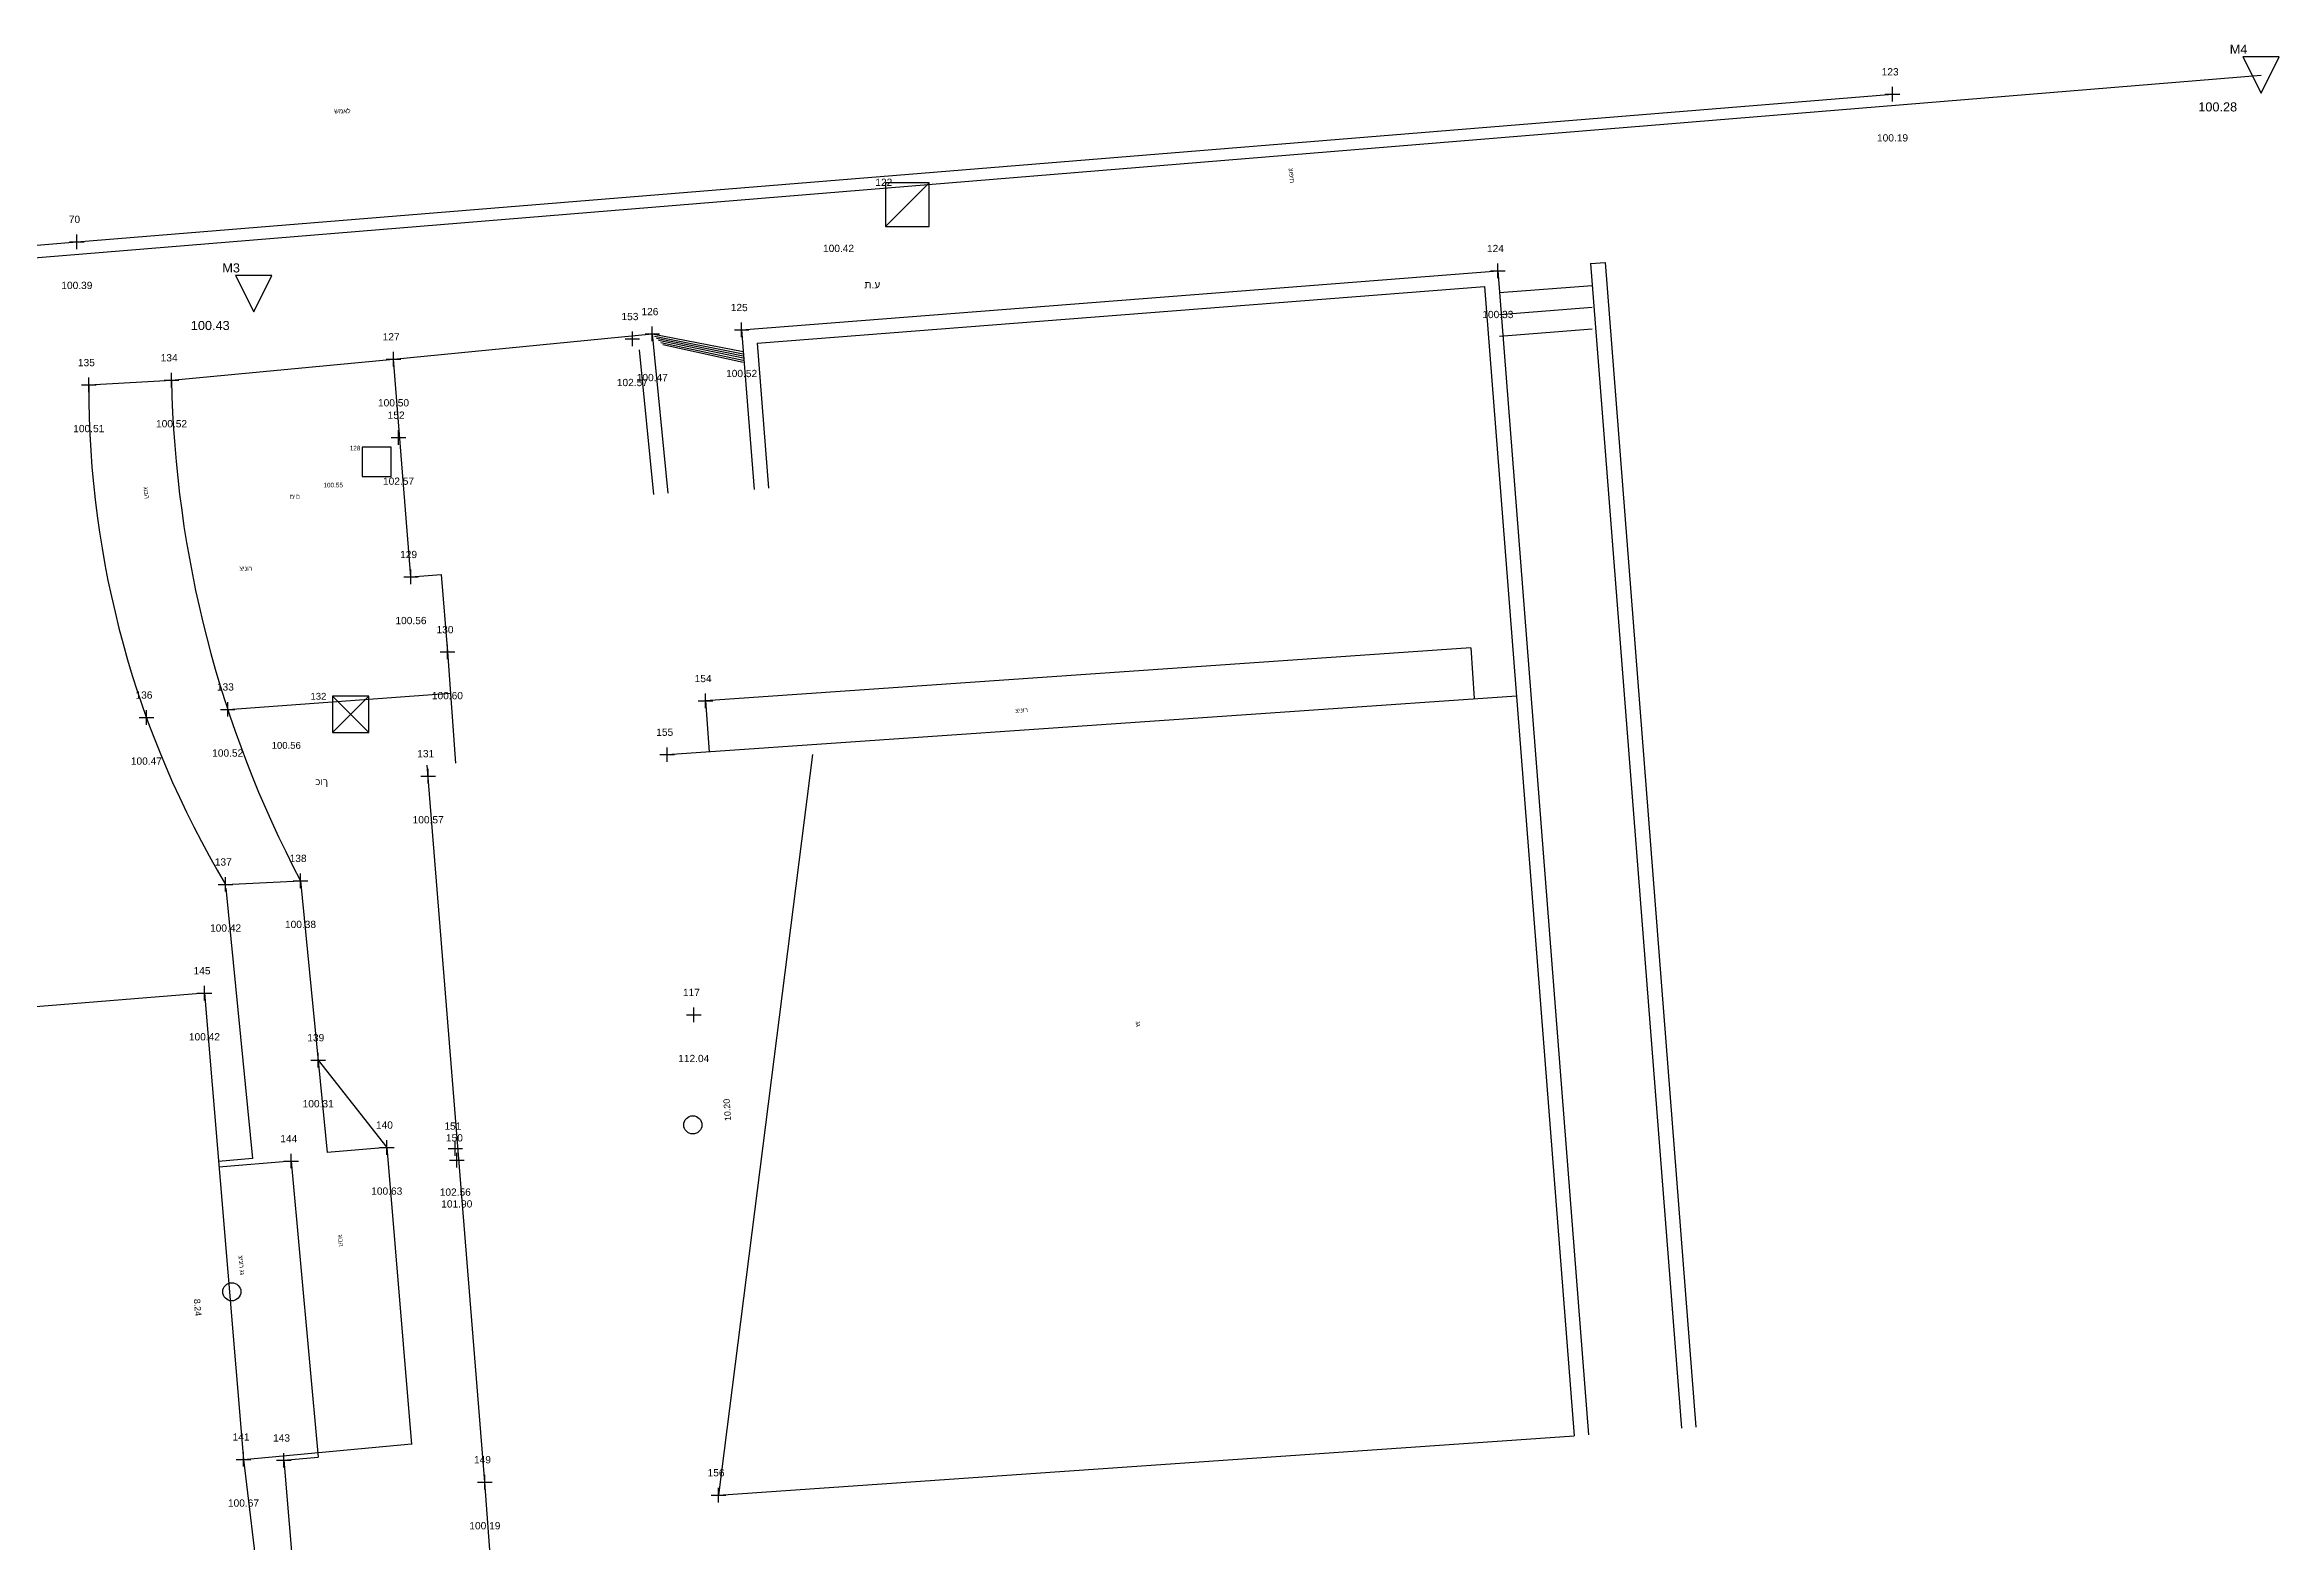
# Model space of a CAD drawing. Header units: metres. Extents: x 963.4 to 1030.8, y 966.5 to 1053.9.
# Drawn here: x 1000.12 to 1030.84, y 1010.15 to 1030.73 of the extents above; entities that cross this region are included whole.
import ezdxf
from ezdxf.enums import TextEntityAlignment as Align

# ---------------------------------------------------------------- set-up
doc = ezdxf.new("R2010")
doc.units = ezdxf.units.M
for name, color, linetype in [('C1609', 7, 'Continuous'), ('C1617', 7, 'Continuous'), ('M1000', 7, 'Continuous'), ('M2200', 7, 'Continuous'), ('M2205', 7, 'Continuous'), ('M2206', 7, 'Continuous'), ('M2301', 7, 'Continuous'), ('M2404', 7, 'Continuous'), ('M2407', 7, 'Continuous'), ('M2417', 7, 'Continuous'), ('M2605', 7, 'Continuous'), ('M4402', 7, 'Continuous'), ('M4610', 7, 'Continuous'), ('M5220', 7, 'Continuous'), ('TR_PNT', 7, 'Continuous')]:
    doc.layers.add(name, color=color, linetype=linetype)
doc.styles.add('HANIT_TEXT', font='Arial.ttf')
doc.styles.add('hebtxt', font='Arial.ttf')

# ---------------------------------------------------------------- blocks, each defined once
blk = doc.blocks.new('M1502_P')
for p, q in [((-0.4, 0), (0.4, 0)), ((0, -0.4), (0, 0.4))]:
    blk.add_line(p, q)
blk = doc.blocks.new('C1617')
blk.add_lwpolyline([(0, -1), (1, 1), (-1, 1), (0, -1)])
blk = doc.blocks.new('M4402_E')
blk.add_line((-1.2, -1.2), (1.2, 1.2))
blk.add_lwpolyline([(-1.2, -1.2), (1.2, -1.2), (1.2, 1.2), (-1.2, 1.2)], close=True)
blk = doc.blocks.new('M4610_E')
blk.add_lwpolyline([(-0.8, -0.8), (0.8, -0.8), (0.8, 0.8), (-0.8, 0.8)], close=True)
blk = doc.blocks.new('M5220_E')
for p, q in [((-1, -1), (1, 1)), ((-1, 1), (1, -1))]:
    blk.add_line(p, q)
blk.add_lwpolyline([(-1, -1), (1, -1), (1, 1), (-1, 1)], close=True)
blk = doc.blocks.new('C1609')
blk.add_circle((0, 0), 0.5)
blk = doc.blocks.new('M1000_E')

msp = doc.modelspace()

# ---------------------------------------------------------------- linework, layer by layer
msp.add_line((984.331, 1026.519, 100.554), (1030.592, 1030.317, 100.554))
at = {"layer": 'M2200'}
for p, q in [((1008.675, 1020.976), (1020.352, 1021.786)), ((1010.675, 1020.976), (1009.381, 1010.797)), ((1009.381, 1010.797), (1021.145, 1011.613))]:
    msp.add_line(p, q, dxfattribs=at)
at = {"layer": 'M2200', "elevation": 100.419}
for points in [[(1002.313, 1017.697), (996.592, 1017.236), (993.366, 1016.938), (993.14, 1019.394)], [(1002.313, 1017.697), (1002.85, 1011.288)], [(1002.313, 1017.697), (1002.85, 1011.288)], [(1002.85, 1011.288), (1002.849, 1011.288)], [(1002.85, 1011.288), (1003.066, 1009.488)]]:
    msp.add_lwpolyline(points, dxfattribs=at)
at = {"layer": 'M2205'}
for p, q in [((1003.506, 1015.389), (1002.513, 1015.306)), ((1003.406, 1011.275), (1003.879, 1011.318))]:
    msp.add_line(p, q, dxfattribs=at)
for points in [[(1003.506, 1015.389), (1003.879, 1011.318)], [(1003.406, 1011.275), (1003.552, 1009.529), (1003.066, 1009.488)]]:
    msp.add_lwpolyline(points, dxfattribs=at)
at = {"layer": 'M2206'}
for points in [[(1019.725, 1022.444), (1009.203, 1021.714)], [(1019.725, 1022.444), (1019.773, 1021.746)], [(1009.203, 1021.714), (1009.251, 1021.016)]]:
    msp.add_lwpolyline(points, dxfattribs=at)
at = {"layer": 'M2301'}
for points, elevation in [([(1001.861, 1026.124), (1004.913, 1026.412)], 100.517), ([(1002.633, 1021.598), (1005.695, 1021.821)], 100.515)]:
    msp.add_lwpolyline(points, dxfattribs=dict(at, elevation=elevation))
at = {"layer": 'M2404'}
for points, elevation in [([(1000.723, 1026.058), (1001.861, 1026.124)], 100.415), ([(1002.604, 1019.192), (1003.634, 1019.242)], 100.415), ([(1003.634, 1019.242), (1004.002, 1015.508)], 100.383), ([(1002.609, 1019.141), (1002.976, 1015.422)], 100.383), ([(1003.877, 1016.777), (1004.82, 1015.576)], 100.315), ([(1004.82, 1015.576), (1004.002, 1015.508)], 100.627), ([(1004.82, 1015.576), (1005.162, 1011.491), (1005.162, 1011.491)], 100.419), ([(1002.976, 1015.422), (1002.507, 1015.382)], 100.627), ([(1002.85, 1011.288), (1005.161, 1011.5)], 100.419)]:
    msp.add_lwpolyline(points, dxfattribs=dict(at, elevation=elevation))
for centre, radius, start, end in [((1013.997, 1026.004, 100.415), 13.274, 179.7658, 210.8757), ((1017.259, 1026.422, 100.517), 15.401, 181.1073, 207.7864)]:
    msp.add_arc(centre, radius, start, end, dxfattribs=at)
at = {"layer": 'M2407', "elevation": 100.714}
msp.add_lwpolyline([(963.617, 1024.946), (976.364, 1026.031), (991.223, 1027.247), (1000.559, 1028.026), (1025.524, 1030.054)], dxfattribs=at)
at = {"layer": 'M2417'}
for p, q in [((1020.12, 1027.327, 100.33), (1021.396, 1027.426, 100.33)), ((1020.12, 1027.028, 100.33), (1021.396, 1027.127, 100.33)), ((1008.471, 1026.759, 100.474), (1009.722, 1026.516, 100.474)), ((1008.5, 1026.73, 100.474), (1009.722, 1026.487, 100.474)), ((1008.529, 1026.701, 100.474), (1009.722, 1026.457, 100.474)), ((1008.558, 1026.671, 100.474), (1009.722, 1026.428, 100.474)), ((1008.587, 1026.642, 100.474), (1009.722, 1026.399, 100.474)), ((1008.616, 1026.613, 100.474), (1009.722, 1026.37, 100.474)), ((1020.12, 1026.729, 100.33), (1021.396, 1026.828, 100.33))]:
    msp.add_line(p, q, dxfattribs=at)
at = {"layer": 'M2605'}
for points, elevation in [([(1009.699, 1026.815), (1020.097, 1027.626)], 100.519), ([(1020.097, 1027.626), (1021.345, 1011.627)], 100.33), ([(1021.373, 1027.726), (1021.572, 1027.741)], 100.33), ([(1021.373, 1027.726), (1022.622, 1011.715)], 100.33), ([(1021.572, 1027.741), (1022.821, 1011.729)], 100.33), ([(1009.914, 1026.631), (1019.913, 1027.411)], 100.519), ([(1019.913, 1027.411), (1021.145, 1011.613)], 100.33), ([(1004.913, 1026.412), (1008.471, 1026.759)], 100.504), ([(1008.291, 1026.541), (1008.486, 1024.55)], 100.474), ([(1008.471, 1026.759), (1008.684, 1024.569)], 100.474), ([(1009.699, 1026.815), (1009.87, 1024.622)], 100.519), ([(1009.914, 1026.631), (1010.069, 1024.637)], 100.519), ([(1005.153, 1023.419), (1004.913, 1026.412)], 100.562), ([(1005.153, 1023.419), (1005.569, 1023.452)], 100.562), ([(1005.569, 1023.452), (1005.654, 1022.387), (1005.765, 1020.859)], 100.562), ([(1006.169, 1010.976), (1005.377, 1020.831)], 100.195), ([(1007.383, 995.844), (1006.603, 1005.062), (1006.169, 1010.976)], 100.259)]:
    msp.add_lwpolyline(points, dxfattribs=dict(at, elevation=elevation))

# ---------------------------------------------------------------- block references
at = {"layer": 'C1609'}
ref = msp.add_blockref('C1609', (1009.028, 1015.886), dxfattribs=dict(at, xscale=0.25, yscale=0.25, zscale=0.25, rotation=93.97))
ref.add_attrib('CALC_LENGTH', '10.20', dxfattribs={"layer": '0', "height": 0.0875, "rotation": 93.97, "style": 'hebtxt'}).set_placement((1009.545, 1016.095), align=Align.CENTER)
ref = msp.add_blockref('C1609', (1002.689, 1013.592), dxfattribs=dict(at, xscale=0.25, yscale=0.25, zscale=0.25, rotation=275.24))
ref.add_attrib('CALC_LENGTH', '8.24', dxfattribs={"layer": '0', "height": 0.0875, "rotation": -84.76, "style": 'hebtxt'}).set_placement((1002.177, 1013.372), align=Align.CENTER)
at = {"layer": 'C1617'}
ref = msp.add_blockref('C1617', (1030.592, 1030.317, 100.277), dxfattribs=dict(at, xscale=0.25, yscale=0.25, zscale=0.25))
ref.add_attrib('POINT_NAME', 'M4', dxfattribs={"layer": '0', "height": 0.125, "style": 'hebtxt'}).set_placement((1030.282, 1030.61, 100.277), align=Align.CENTER)
ref.add_attrib('HEIGHT', '100.28', dxfattribs={"layer": '0', "height": 0.125, "style": 'hebtxt'}).set_placement((1029.995, 1029.817, 100.277), align=Align.CENTER)
ref = msp.add_blockref('C1617', (1002.99, 1027.312, 100.432), dxfattribs=dict(at, xscale=0.25, yscale=0.25, zscale=0.25))
ref.add_attrib('POINT_NAME', 'M3', dxfattribs={"layer": '0', "height": 0.125, "style": 'hebtxt'}).set_placement((1002.68, 1027.604, 100.432), align=Align.CENTER)
ref.add_attrib('HEIGHT', '100.43', dxfattribs={"layer": '0', "height": 0.125, "style": 'hebtxt'}).set_placement((1002.393, 1026.812, 100.432), align=Align.CENTER)
at = {"layer": 'M1000'}
ref = msp.add_blockref('M1000_E', (1004.855, 1029.666), dxfattribs=dict(at, xscale=0.25, yscale=0.25, zscale=0.25))
ref.add_attrib('DESC', 'שמאל', dxfattribs={"layer": '0', "height": 0.0625, "style": 'hebtxt'}).set_placement((1004.21, 1029.791), align=Align.CENTER)
ref = msp.add_blockref('M1000_E', (1017.165, 1028.28), dxfattribs=dict(at, xscale=0.25, yscale=0.25, zscale=0.25, rotation=275.31))
ref.add_attrib('DESC', 'צופית', dxfattribs={"layer": '0', "height": 0.0625, "rotation": -84.69, "style": 'hebtxt'}).set_placement((1017.23, 1028.933), align=Align.CENTER)
ref = msp.add_blockref('M1000_E', (1001.439, 1023.917), dxfattribs=dict(at, xscale=0.25, yscale=0.25, zscale=0.25, rotation=277.07))
ref.add_attrib('DESC', 'גובה', dxfattribs={"layer": '0', "height": 0.0625, "rotation": -82.93, "style": 'hebtxt'}).set_placement((1001.484, 1024.572), align=Align.CENTER)
ref = msp.add_blockref('M1000_E', (1003.529, 1023.386), dxfattribs=dict(at, xscale=0.25, yscale=0.25, zscale=0.25, rotation=0.69))
ref.add_attrib('DESC', 'צינור', dxfattribs={"layer": '0', "height": 0.0625, "rotation": 0.69, "style": 'hebtxt'}).set_placement((1002.882, 1023.504), align=Align.CENTER)
ref = msp.add_blockref('M1000_E', (1014.203, 1021.475), dxfattribs=dict(at, xscale=0.25, yscale=0.25, zscale=0.25, rotation=3.97))
ref.add_attrib('DESC', 'צינור', dxfattribs={"layer": '0', "height": 0.0625, "rotation": 3.97, "style": 'hebtxt'}).set_placement((1013.551, 1021.555), align=Align.CENTER)
ref = msp.add_blockref('M1000_E', (1015.04, 1016.617), dxfattribs=dict(at, xscale=0.25, yscale=0.25, zscale=0.25, rotation=273.94))
ref.add_attrib('DESC', 'גג', dxfattribs={"layer": '0', "height": 0.0625, "rotation": -86.06, "style": 'hebtxt'}).set_placement((1015.12, 1017.27), align=Align.CENTER)
ref = msp.add_blockref('M1000_E', (1004.087, 1013.641), dxfattribs=dict(at, xscale=0.25, yscale=0.25, zscale=0.25, rotation=274.79))
ref.add_attrib('DESC', 'גובה', dxfattribs={"layer": '0', "height": 0.0625, "rotation": -85.21, "style": 'hebtxt'}).set_placement((1004.157, 1014.294), align=Align.CENTER)
ref = msp.add_blockref('M1000_E', (1002.723, 1013.301), dxfattribs=dict(at, xscale=0.25, yscale=0.25, zscale=0.25, rotation=274.79))
ref.add_attrib('DESC', 'צינור גג', dxfattribs={"layer": '0', "height": 0.0625, "rotation": -85.21, "style": 'hebtxt'}).set_placement((1002.793, 1013.954), align=Align.CENTER)
at = {"layer": 'M4402'}
ref = msp.add_blockref('M4402_E', (1011.979, 1028.535, 100.42), dxfattribs=dict(at, xscale=0.25, yscale=0.25, zscale=0.25))
ref.add_attrib('NAME', '122', dxfattribs={"layer": '0', "height": 0.1, "style": 'HANIT_TEXT'}).set_placement((1011.654, 1028.793, 100.42), align=Align.CENTER)
ref.add_attrib('HEIGHT', '100.42', dxfattribs={"layer": '0', "height": 0.1, "style": 'HANIT_TEXT'}).set_placement((1011.032, 1027.885, 100.42), align=Align.CENTER)
ref.add_attrib('MARK', 'ת.ע', dxfattribs={"layer": '0', "height": 0.1, "style": 'HANIT_TEXT'}).set_placement((1011.497, 1027.385, 100.42), align=Align.CENTER)
at = {"layer": 'M4610'}
ref = msp.add_blockref('M4610_E', (1004.681, 1025, 100.55), dxfattribs=dict(at, xscale=0.25, yscale=0.25, zscale=0.25))
ref.add_attrib('NAME', '128', dxfattribs={"layer": '0', "height": 0.0625, "style": 'hebtxt'}).set_placement((1004.384, 1025.158, 100.55), align=Align.CENTER)
ref.add_attrib('HEIGHT', '100.55', dxfattribs={"layer": '0', "height": 0.0625, "style": 'hebtxt'}).set_placement((1004.084, 1024.65, 100.55), align=Align.CENTER)
ref.add_attrib('MARK', 'מים', dxfattribs={"layer": '0', "height": 0.0625, "style": 'hebtxt'}).set_placement((1003.556, 1024.493, 100.55), align=Align.CENTER)
at = {"layer": 'M5220'}
ref = msp.add_blockref('M5220_E', (1004.325, 1021.531, 100.56), dxfattribs=dict(at, xscale=0.25, yscale=0.25, zscale=0.25))
ref.add_attrib('HEIGHT', '100.56', dxfattribs={"layer": '0', "height": 0.0938, "style": 'hebtxt'}).set_placement((1003.438, 1021.056, 100.56), align=Align.CENTER)
ref.add_attrib('NAME', '132', dxfattribs={"layer": '0', "height": 0.0938, "style": 'hebtxt'}).set_placement((1003.88, 1021.731, 100.56), align=Align.CENTER)
ref.add_attrib('MARK', 'כוך', dxfattribs={"layer": '0', "height": 0.0938, "style": 'hebtxt'}).set_placement((1003.925, 1020.556, 100.56), align=Align.CENTER)
at = {"layer": 'TR_PNT'}
ref = msp.add_blockref('M1502_P', (1025.524, 1030.054, 100.191), dxfattribs=dict(at, xscale=0.25, yscale=0.25, zscale=0.25))
ref.add_attrib('NAME', '123', dxfattribs={"layer": '0', "height": 0.1, "style": 'HANIT_TEXT'}).set_placement((1025.491, 1030.312, 100.191), align=Align.CENTER)
ref.add_attrib('HEIGHT', '100.19', dxfattribs={"layer": '0', "height": 0.1, "style": 'HANIT_TEXT'}).set_placement((1025.524, 1029.404, 100.191), align=Align.CENTER)
ref = msp.add_blockref('M1502_P', (1000.559, 1028.026, 100.389), dxfattribs=dict(at, xscale=0.25, yscale=0.25, zscale=0.25))
ref.add_attrib('NAME', '70', dxfattribs={"layer": '0', "height": 0.1, "style": 'HANIT_TEXT'}).set_placement((1000.526, 1028.284, 100.389), align=Align.CENTER)
ref.add_attrib('HEIGHT', '100.39', dxfattribs={"layer": '0', "height": 0.1, "style": 'HANIT_TEXT'}).set_placement((1000.559, 1027.376, 100.389), align=Align.CENTER)
ref = msp.add_blockref('M1502_P', (1020.097, 1027.626, 100.33), dxfattribs=dict(at, xscale=0.25, yscale=0.25, zscale=0.25))
ref.add_attrib('NAME', '124', dxfattribs={"layer": '0', "height": 0.1, "style": 'HANIT_TEXT'}).set_placement((1020.064, 1027.883, 100.33), align=Align.CENTER)
ref.add_attrib('HEIGHT', '100.33', dxfattribs={"layer": '0', "height": 0.1, "style": 'HANIT_TEXT'}).set_placement((1020.097, 1026.976, 100.33), align=Align.CENTER)
ref = msp.add_blockref('M1502_P', (1009.699, 1026.815, 100.519), dxfattribs=dict(at, xscale=0.25, yscale=0.25, zscale=0.25))
ref.add_attrib('NAME', '125', dxfattribs={"layer": '0', "height": 0.1, "style": 'HANIT_TEXT'}).set_placement((1009.666, 1027.072, 100.519), align=Align.CENTER)
ref.add_attrib('HEIGHT', '100.52', dxfattribs={"layer": '0', "height": 0.1, "style": 'HANIT_TEXT'}).set_placement((1009.699, 1026.165, 100.519), align=Align.CENTER)
ref = msp.add_blockref('M1502_P', (1008.197, 1026.691, 102.572), dxfattribs=dict(at, xscale=0.25, yscale=0.25, zscale=0.25))
ref.add_attrib('NAME', '153', dxfattribs={"layer": '0', "height": 0.1, "style": 'HANIT_TEXT'}).set_placement((1008.164, 1026.948, 102.572), align=Align.CENTER)
ref.add_attrib('HEIGHT', '102.57', dxfattribs={"layer": '0', "height": 0.1, "style": 'HANIT_TEXT'}).set_placement((1008.197, 1026.041, 102.572), align=Align.CENTER)
ref = msp.add_blockref('M1502_P', (1008.471, 1026.759, 100.474), dxfattribs=dict(at, xscale=0.25, yscale=0.25, zscale=0.25))
ref.add_attrib('NAME', '126', dxfattribs={"layer": '0', "height": 0.1, "style": 'HANIT_TEXT'}).set_placement((1008.438, 1027.016, 100.474), align=Align.CENTER)
ref.add_attrib('HEIGHT', '100.47', dxfattribs={"layer": '0', "height": 0.1, "style": 'HANIT_TEXT'}).set_placement((1008.471, 1026.109, 100.474), align=Align.CENTER)
ref = msp.add_blockref('M1502_P', (1004.913, 1026.412, 100.504), dxfattribs=dict(at, xscale=0.25, yscale=0.25, zscale=0.25))
ref.add_attrib('NAME', '127', dxfattribs={"layer": '0', "height": 0.1, "style": 'HANIT_TEXT'}).set_placement((1004.88, 1026.669, 100.504), align=Align.CENTER)
ref.add_attrib('HEIGHT', '100.50', dxfattribs={"layer": '0', "height": 0.1, "style": 'HANIT_TEXT'}).set_placement((1004.913, 1025.762, 100.504), align=Align.CENTER)
ref = msp.add_blockref('M1502_P', (1000.723, 1026.058, 100.514), dxfattribs=dict(at, xscale=0.25, yscale=0.25, zscale=0.25))
ref.add_attrib('NAME', '135', dxfattribs={"layer": '0', "height": 0.1, "style": 'HANIT_TEXT'}).set_placement((1000.69, 1026.315, 100.514), align=Align.CENTER)
ref.add_attrib('HEIGHT', '100.51', dxfattribs={"layer": '0', "height": 0.1, "style": 'HANIT_TEXT'}).set_placement((1000.723, 1025.408, 100.514), align=Align.CENTER)
ref = msp.add_blockref('M1502_P', (1001.861, 1026.124, 100.517), dxfattribs=dict(at, xscale=0.25, yscale=0.25, zscale=0.25))
ref.add_attrib('NAME', '134', dxfattribs={"layer": '0', "height": 0.1, "style": 'HANIT_TEXT'}).set_placement((1001.828, 1026.381, 100.517), align=Align.CENTER)
ref.add_attrib('HEIGHT', '100.52', dxfattribs={"layer": '0', "height": 0.1, "style": 'HANIT_TEXT'}).set_placement((1001.861, 1025.474, 100.517), align=Align.CENTER)
ref = msp.add_blockref('M1502_P', (1004.982, 1025.335, 102.567), dxfattribs=dict(at, xscale=0.25, yscale=0.25, zscale=0.25))
ref.add_attrib('NAME', '152', dxfattribs={"layer": '0', "height": 0.1, "style": 'HANIT_TEXT'}).set_placement((1004.949, 1025.592, 102.567), align=Align.CENTER)
ref.add_attrib('HEIGHT', '102.57', dxfattribs={"layer": '0', "height": 0.1, "style": 'HANIT_TEXT'}).set_placement((1004.982, 1024.685, 102.567), align=Align.CENTER)
ref = msp.add_blockref('M1502_P', (1005.153, 1023.419, 100.562), dxfattribs=dict(at, xscale=0.25, yscale=0.25, zscale=0.25))
ref.add_attrib('NAME', '129', dxfattribs={"layer": '0', "height": 0.1, "style": 'HANIT_TEXT'}).set_placement((1005.12, 1023.677, 100.562), align=Align.CENTER)
ref.add_attrib('HEIGHT', '100.56', dxfattribs={"layer": '0', "height": 0.1, "style": 'HANIT_TEXT'}).set_placement((1005.153, 1022.769, 100.562), align=Align.CENTER)
ref = msp.add_blockref('M1502_P', (1005.654, 1022.387, 100.602), dxfattribs=dict(at, xscale=0.25, yscale=0.25, zscale=0.25))
ref.add_attrib('NAME', '130', dxfattribs={"layer": '0', "height": 0.1, "style": 'HANIT_TEXT'}).set_placement((1005.621, 1022.644, 100.602), align=Align.CENTER)
ref.add_attrib('HEIGHT', '100.60', dxfattribs={"layer": '0', "height": 0.1, "style": 'HANIT_TEXT'}).set_placement((1005.654, 1021.737, 100.602), align=Align.CENTER)
ref = msp.add_blockref('M1502_P', (1002.633, 1021.598, 100.515), dxfattribs=dict(at, xscale=0.25, yscale=0.25, zscale=0.25))
ref.add_attrib('NAME', '133', dxfattribs={"layer": '0', "height": 0.1, "style": 'HANIT_TEXT'}).set_placement((1002.601, 1021.856, 100.515), align=Align.CENTER)
ref.add_attrib('HEIGHT', '100.52', dxfattribs={"layer": '0', "height": 0.1, "style": 'HANIT_TEXT'}).set_placement((1002.633, 1020.948, 100.515), align=Align.CENTER)
ref = msp.add_blockref('M1502_P', (1009.203, 1021.714), dxfattribs=dict(at, xscale=0.25, yscale=0.25, zscale=0.25))
ref.add_attrib('NAME', '154', dxfattribs={"layer": '0', "height": 0.1, "style": 'HANIT_TEXT'}).set_placement((1009.17, 1021.972), align=Align.CENTER)
ref = msp.add_blockref('M1502_P', (1001.515, 1021.487, 100.472), dxfattribs=dict(at, xscale=0.25, yscale=0.25, zscale=0.25))
ref.add_attrib('NAME', '136', dxfattribs={"layer": '0', "height": 0.1, "style": 'HANIT_TEXT'}).set_placement((1001.482, 1021.745, 100.472), align=Align.CENTER)
ref.add_attrib('HEIGHT', '100.47', dxfattribs={"layer": '0', "height": 0.1, "style": 'HANIT_TEXT'}).set_placement((1001.515, 1020.837, 100.472), align=Align.CENTER)
ref = msp.add_blockref('M1502_P', (1008.675, 1020.976), dxfattribs=dict(at, xscale=0.25, yscale=0.25, zscale=0.25))
ref.add_attrib('NAME', '155', dxfattribs={"layer": '0', "height": 0.1, "style": 'HANIT_TEXT'}).set_placement((1008.642, 1021.234), align=Align.CENTER)
ref = msp.add_blockref('M1502_P', (1005.389, 1020.681, 100.574), dxfattribs=dict(at, xscale=0.25, yscale=0.25, zscale=0.25))
ref.add_attrib('NAME', '131', dxfattribs={"layer": '0', "height": 0.1, "style": 'HANIT_TEXT'}).set_placement((1005.356, 1020.939, 100.574), align=Align.CENTER)
ref.add_attrib('HEIGHT', '100.57', dxfattribs={"layer": '0', "height": 0.1, "style": 'HANIT_TEXT'}).set_placement((1005.389, 1020.031, 100.574), align=Align.CENTER)
ref = msp.add_blockref('M1502_P', (1002.604, 1019.192, 100.415), dxfattribs=dict(at, xscale=0.25, yscale=0.25, zscale=0.25))
ref.add_attrib('NAME', '137', dxfattribs={"layer": '0', "height": 0.1, "style": 'HANIT_TEXT'}).set_placement((1002.572, 1019.45, 100.415), align=Align.CENTER)
ref.add_attrib('HEIGHT', '100.42', dxfattribs={"layer": '0', "height": 0.1, "style": 'HANIT_TEXT'}).set_placement((1002.604, 1018.542, 100.415), align=Align.CENTER)
ref = msp.add_blockref('M1502_P', (1003.634, 1019.242, 100.383), dxfattribs=dict(at, xscale=0.25, yscale=0.25, zscale=0.25))
ref.add_attrib('NAME', '138', dxfattribs={"layer": '0', "height": 0.1, "style": 'HANIT_TEXT'}).set_placement((1003.601, 1019.5, 100.383), align=Align.CENTER)
ref.add_attrib('HEIGHT', '100.38', dxfattribs={"layer": '0', "height": 0.1, "style": 'HANIT_TEXT'}).set_placement((1003.634, 1018.592, 100.383), align=Align.CENTER)
ref = msp.add_blockref('M1502_P', (1002.313, 1017.697, 100.419), dxfattribs=dict(at, xscale=0.25, yscale=0.25, zscale=0.25))
ref.add_attrib('NAME', '145', dxfattribs={"layer": '0', "height": 0.1, "style": 'HANIT_TEXT'}).set_placement((1002.28, 1017.955, 100.419), align=Align.CENTER)
ref.add_attrib('HEIGHT', '100.42', dxfattribs={"layer": '0', "height": 0.1, "style": 'HANIT_TEXT'}).set_placement((1002.313, 1017.047, 100.419), align=Align.CENTER)
ref = msp.add_blockref('M1502_P', (1009.041, 1017.399, 112.04), dxfattribs=dict(at, xscale=0.25, yscale=0.25, zscale=0.25))
ref.add_attrib('NAME', '117', dxfattribs={"layer": '0', "height": 0.1, "style": 'HANIT_TEXT'}).set_placement((1009.009, 1017.657, 112.04), align=Align.CENTER)
ref.add_attrib('HEIGHT', '112.04', dxfattribs={"layer": '0', "height": 0.1, "style": 'HANIT_TEXT'}).set_placement((1009.041, 1016.749, 112.04), align=Align.CENTER)
ref = msp.add_blockref('M1502_P', (1003.877, 1016.777, 100.315), dxfattribs=dict(at, xscale=0.25, yscale=0.25, zscale=0.25))
ref.add_attrib('NAME', '139', dxfattribs={"layer": '0', "height": 0.1, "style": 'HANIT_TEXT'}).set_placement((1003.844, 1017.035, 100.315), align=Align.CENTER)
ref.add_attrib('HEIGHT', '100.31', dxfattribs={"layer": '0', "height": 0.1, "style": 'HANIT_TEXT'}).set_placement((1003.877, 1016.127, 100.315), align=Align.CENTER)
ref = msp.add_blockref('M1502_P', (1004.82, 1015.576, 100.627), dxfattribs=dict(at, xscale=0.25, yscale=0.25, zscale=0.25))
ref.add_attrib('NAME', '140', dxfattribs={"layer": '0', "height": 0.1, "style": 'HANIT_TEXT'}).set_placement((1004.788, 1015.834, 100.627), align=Align.CENTER)
ref.add_attrib('HEIGHT', '100.63', dxfattribs={"layer": '0', "height": 0.1, "style": 'HANIT_TEXT'}).set_placement((1004.82, 1014.926, 100.627), align=Align.CENTER)
ref = msp.add_blockref('M1502_P', (1005.762, 1015.562, 102.563), dxfattribs=dict(at, xscale=0.25, yscale=0.25, zscale=0.25))
ref.add_attrib('NAME', '151', dxfattribs={"layer": '0', "height": 0.1, "style": 'HANIT_TEXT'}).set_placement((1005.729, 1015.82, 102.563), align=Align.CENTER)
ref.add_attrib('HEIGHT', '102.56', dxfattribs={"layer": '0', "height": 0.1, "style": 'HANIT_TEXT'}).set_placement((1005.762, 1014.912, 102.563), align=Align.CENTER)
ref = msp.add_blockref('M1502_P', (1003.506, 1015.389), dxfattribs=dict(at, xscale=0.25, yscale=0.25, zscale=0.25))
ref.add_attrib('NAME', '144', dxfattribs={"layer": '0', "height": 0.1, "style": 'HANIT_TEXT'}).set_placement((1003.473, 1015.647), align=Align.CENTER)
ref = msp.add_blockref('M1502_P', (1005.783, 1015.4, 101.903), dxfattribs=dict(at, xscale=0.25, yscale=0.25, zscale=0.25))
ref.add_attrib('NAME', '150', dxfattribs={"layer": '0', "height": 0.1, "style": 'HANIT_TEXT'}).set_placement((1005.75, 1015.658, 101.903), align=Align.CENTER)
ref.add_attrib('HEIGHT', '101.90', dxfattribs={"layer": '0', "height": 0.1, "style": 'HANIT_TEXT'}).set_placement((1005.783, 1014.75, 101.903), align=Align.CENTER)
ref = msp.add_blockref('M1502_P', (1002.85, 1011.288, 100.672), dxfattribs=dict(at, xscale=0.25, yscale=0.25, zscale=0.25))
ref.add_attrib('NAME', '141', dxfattribs={"layer": '0', "height": 0.1, "style": 'HANIT_TEXT'}).set_placement((1002.817, 1011.546, 100.672), align=Align.CENTER)
ref.add_attrib('HEIGHT', '100.67', dxfattribs={"layer": '0', "height": 0.1, "style": 'HANIT_TEXT'}).set_placement((1002.85, 1010.638, 100.672), align=Align.CENTER)
ref = msp.add_blockref('M1502_P', (1003.406, 1011.275), dxfattribs=dict(at, xscale=0.25, yscale=0.25, zscale=0.25))
ref.add_attrib('NAME', '143', dxfattribs={"layer": '0', "height": 0.1, "style": 'HANIT_TEXT'}).set_placement((1003.373, 1011.533), align=Align.CENTER)
ref = msp.add_blockref('M1502_P', (1006.169, 1010.976, 100.195), dxfattribs=dict(at, xscale=0.25, yscale=0.25, zscale=0.25))
ref.add_attrib('NAME', '149', dxfattribs={"layer": '0', "height": 0.1, "style": 'HANIT_TEXT'}).set_placement((1006.136, 1011.234, 100.195), align=Align.CENTER)
ref.add_attrib('HEIGHT', '100.19', dxfattribs={"layer": '0', "height": 0.1, "style": 'HANIT_TEXT'}).set_placement((1006.169, 1010.326, 100.195), align=Align.CENTER)
ref = msp.add_blockref('M1502_P', (1009.381, 1010.797), dxfattribs=dict(at, xscale=0.25, yscale=0.25, zscale=0.25))
ref.add_attrib('NAME', '156', dxfattribs={"layer": '0', "height": 0.1, "style": 'HANIT_TEXT'}).set_placement((1009.348, 1011.055), align=Align.CENTER)

doc.saveas('drawing.dxf')
